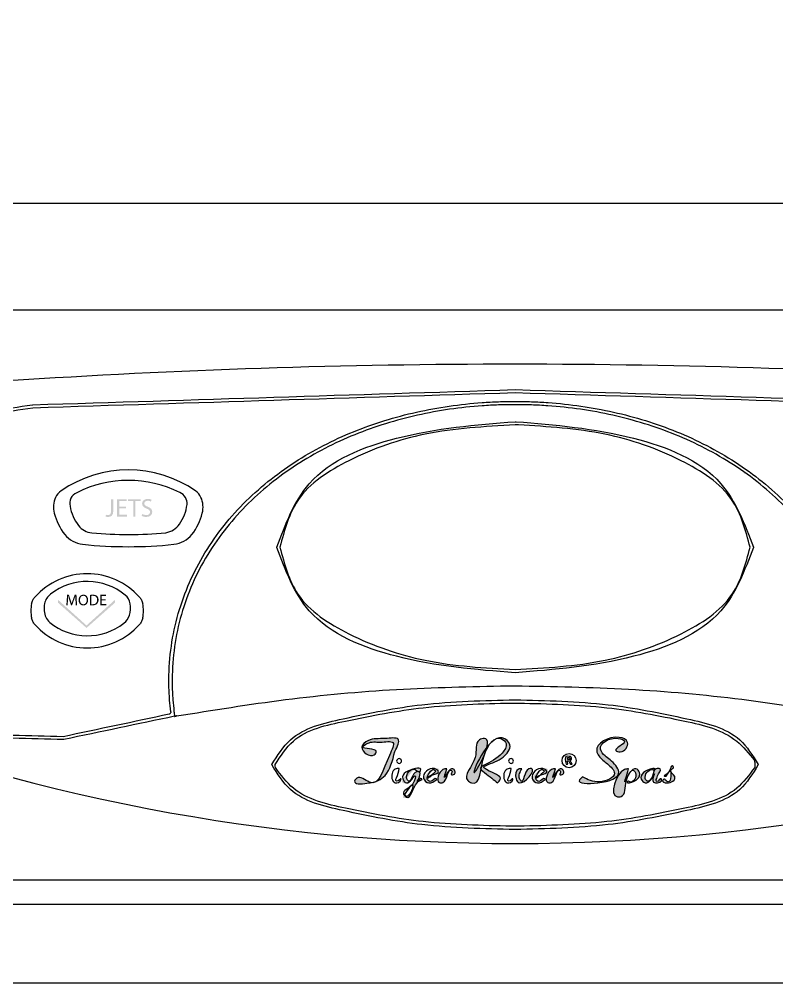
# Model space of a CAD drawing. Extents: x 409 to 498, y 628 to 778.
# Drawn here: x 449.25 to 455.09, y 645.46 to 652.89 of the extents above; entities that cross this region are included whole.
import ezdxf

# ---------------------------------------------------------------- set-up
doc = ezdxf.new("R2010")
doc.units = 0
doc.header["$MEASUREMENT"] = 0
doc.layers.add('1', color=4, linetype='Continuous')
doc.layers.add('DIM', color=3, linetype='Continuous')

# ---------------------------------------------------------------- blocks, each defined once
blk = doc.blocks.new('TR CONTROL PANEL')
at = {"layer": '1'}
h = blk.add_hatch(color=3, dxfattribs=at)
edge = h.paths.add_edge_path()
edge.add_spline(control_points=[(-3.1153, 1.3135), (-3.1153, 1.3135), (-3.0977, 1.3135), (-3.0977, 1.3135), (-3.0977, 1.3135), (-3.0977, 1.2233), (-3.0977, 1.2233), (-3.0977, 1.1875), (-3.1153, 1.1765), (-3.1385, 1.1765), (-3.1451, 1.1765), (-3.1529, 1.1779), (-3.1571, 1.1796), (-3.1571, 1.1796), (-3.1547, 1.1939), (-3.1547, 1.1939), (-3.1511, 1.1925), (-3.1459, 1.1913), (-3.1399, 1.1913), (-3.1243, 1.1913), (-3.1153, 1.1983), (-3.1153, 1.2247), (-3.1153, 1.2247), (-3.1153, 1.3135), (-3.1153, 1.3135)], knot_values=[0, 0, 0, 0, 1, 1, 1, 2, 2, 2, 3, 3, 3, 4, 4, 4, 5, 5, 5, 6, 6, 6, 7, 7, 7, 8, 8, 8, 8], degree=3, periodic=0)
for points in [[(-2.9991, 1.2419), (-3.0513, 1.2419), (-3.0513, 1.1933), (-2.9928, 1.1933), (-2.9928, 1.1787), (-3.0689, 1.1787), (-3.0689, 1.3135), (-2.9959, 1.3135), (-2.9959, 1.2989), (-3.0513, 1.2989), (-3.0513, 1.2563), (-2.9991, 1.2563)], [(-2.9446, 1.2987), (-2.9856, 1.2987), (-2.9856, 1.3135), (-2.8858, 1.3135), (-2.8858, 1.2987), (-2.927, 1.2987), (-2.927, 1.1787), (-2.9446, 1.1787)], [(-3.3045, 0.34), (-3.5244, 0.5381), (-3.5244, 0.5157), (-3.3045, 0.3209), (-3.0847, 0.5157), (-3.0847, 0.5381)], [(-3.1561, 0.5336), (-3.1875, 0.5336), (-3.1875, 0.5043), (-3.1523, 0.5043), (-3.1523, 0.4956), (-3.198, 0.4956), (-3.198, 0.5767), (-3.1541, 0.5767), (-3.1541, 0.5679), (-3.1875, 0.5679), (-3.1875, 0.5422), (-3.1561, 0.5422)]]:
    blk.add_hatch(color=3, dxfattribs=at).paths.add_polyline_path(points)
h = blk.add_hatch(color=3, dxfattribs=at)
edge = h.paths.add_edge_path()
edge.add_spline(control_points=[(-2.8742, 1.1999), (-2.8664, 1.1949), (-2.8552, 1.1911), (-2.8431, 1.1911), (-2.8253, 1.1911), (-2.8149, 1.2003), (-2.8149, 1.2141), (-2.8149, 1.2265), (-2.8221, 1.2339), (-2.8403, 1.2407), (-2.8624, 1.2487), (-2.876, 1.2603), (-2.876, 1.2791), (-2.876, 1.3001), (-2.8586, 1.3157), (-2.8323, 1.3157), (-2.8187, 1.3157), (-2.8085, 1.3125), (-2.8027, 1.3091), (-2.8027, 1.3091), (-2.8075, 1.2949), (-2.8075, 1.2949), (-2.8117, 1.2975), (-2.8207, 1.3013), (-2.8329, 1.3013), (-2.8513, 1.3013), (-2.8584, 1.2903), (-2.8584, 1.2811), (-2.8584, 1.2685), (-2.8502, 1.2623), (-2.8315, 1.2551), (-2.8087, 1.2461), (-2.7973, 1.2353), (-2.7973, 1.2155), (-2.7973, 1.1947), (-2.8125, 1.1765), (-2.8443, 1.1765), (-2.8573, 1.1765), (-2.8716, 1.1804), (-2.8788, 1.1853), (-2.8788, 1.1853), (-2.8742, 1.1999), (-2.8742, 1.1999)], knot_values=[0, 0, 0, 0, 1, 1, 1, 2, 2, 2, 3, 3, 3, 4, 4, 4, 5, 5, 5, 6, 6, 6, 7, 7, 7, 8, 8, 8, 9, 9, 9, 10, 10, 10, 11, 11, 11, 12, 12, 12, 13, 13, 13, 14, 14, 14, 14], degree=3, periodic=0)
h = blk.add_hatch(color=3, dxfattribs=at)
edge = h.paths.add_edge_path()
edge.add_spline(control_points=[(-3.3894, 0.5312), (-3.39, 0.5425), (-3.3907, 0.5562), (-3.3907, 0.5662), (-3.3907, 0.5662), (-3.3909, 0.5662), (-3.3909, 0.5662), (-3.3938, 0.5568), (-3.3971, 0.5466), (-3.4012, 0.5354), (-3.4012, 0.5354), (-3.4155, 0.496), (-3.4155, 0.496), (-3.4155, 0.496), (-3.4234, 0.496), (-3.4234, 0.496), (-3.4234, 0.496), (-3.4367, 0.5347), (-3.4367, 0.5347), (-3.4405, 0.5462), (-3.4436, 0.5566), (-3.4459, 0.5662), (-3.4459, 0.5662), (-3.4462, 0.5662), (-3.4462, 0.5662), (-3.4464, 0.5561), (-3.447, 0.5426), (-3.4477, 0.5303), (-3.4477, 0.5303), (-3.4499, 0.4956), (-3.4499, 0.4956), (-3.4499, 0.4956), (-3.4599, 0.4956), (-3.4599, 0.4956), (-3.4599, 0.4956), (-3.4542, 0.5767), (-3.4542, 0.5767), (-3.4542, 0.5767), (-3.4409, 0.5767), (-3.4409, 0.5767), (-3.4409, 0.5767), (-3.427, 0.5374), (-3.427, 0.5374), (-3.4237, 0.5274), (-3.421, 0.5185), (-3.4189, 0.5101), (-3.4189, 0.5101), (-3.4186, 0.5101), (-3.4186, 0.5101), (-3.4164, 0.5183), (-3.4136, 0.5272), (-3.4099, 0.5374), (-3.4099, 0.5374), (-3.3955, 0.5767), (-3.3955, 0.5767), (-3.3955, 0.5767), (-3.3821, 0.5767), (-3.3821, 0.5767), (-3.3821, 0.5767), (-3.3771, 0.4956), (-3.3771, 0.4956), (-3.3771, 0.4956), (-3.3875, 0.4956), (-3.3875, 0.4956), (-3.3875, 0.4956), (-3.3894, 0.5312), (-3.3894, 0.5312)], knot_values=[0, 0, 0, 0, 1, 1, 1, 2, 2, 2, 3, 3, 3, 4, 4, 4, 5, 5, 5, 6, 6, 6, 7, 7, 7, 8, 8, 8, 9, 9, 9, 10, 10, 10, 11, 11, 11, 12, 12, 12, 13, 13, 13, 14, 14, 14, 15, 15, 15, 16, 16, 16, 17, 17, 17, 18, 18, 18, 19, 19, 19, 20, 20, 20, 21, 21, 21, 22, 22, 22, 22], degree=3, periodic=0)
h = blk.add_hatch(color=3, dxfattribs=at)
edge = h.paths.add_edge_path(flags=16)
edge.add_spline(control_points=[(-3.3288, 0.5028), (-3.3122, 0.5028), (-3.3029, 0.518), (-3.3029, 0.5365), (-3.3029, 0.5526), (-3.3113, 0.5694), (-3.3287, 0.5694), (-3.3462, 0.5694), (-3.3548, 0.5532), (-3.3548, 0.5356), (-3.3548, 0.5185), (-3.3455, 0.5028), (-3.329, 0.5028), (-3.329, 0.5028), (-3.3288, 0.5028), (-3.3288, 0.5028)], knot_values=[0, 0, 0, 0, 1, 1, 1, 2, 2, 2, 3, 3, 3, 4, 4, 4, 5, 5, 5, 5], degree=3, periodic=0)
edge = h.paths.add_edge_path()
edge.add_spline(control_points=[(-3.3293, 0.4942), (-3.3509, 0.4942), (-3.3658, 0.5108), (-3.3658, 0.5354), (-3.3658, 0.5611), (-3.3499, 0.578), (-3.3282, 0.578), (-3.306, 0.578), (-3.2917, 0.561), (-3.2917, 0.537), (-3.2917, 0.5092), (-3.3086, 0.4942), (-3.3292, 0.4942), (-3.3292, 0.4942), (-3.3293, 0.4942), (-3.3293, 0.4942)], knot_values=[0, 0, 0, 0, 1, 1, 1, 2, 2, 2, 3, 3, 3, 4, 4, 4, 5, 5, 5, 5], degree=3, periodic=0)
h = blk.add_hatch(color=3, dxfattribs=at)
edge = h.paths.add_edge_path(flags=16)
edge.add_spline(control_points=[(-3.2676, 0.5037), (-3.265, 0.5033), (-3.2611, 0.5033), (-3.257, 0.5033), (-3.2346, 0.5031), (-3.2225, 0.5158), (-3.2225, 0.5377), (-3.2224, 0.5571), (-3.2332, 0.569), (-3.2553, 0.569), (-3.2607, 0.569), (-3.2648, 0.5685), (-3.2676, 0.5679), (-3.2676, 0.5679), (-3.2676, 0.5037), (-3.2676, 0.5037)], knot_values=[0, 0, 0, 0, 1, 1, 1, 2, 2, 2, 3, 3, 3, 4, 4, 4, 5, 5, 5, 5], degree=3, periodic=0)
edge = h.paths.add_edge_path()
edge.add_spline(control_points=[(-3.2782, 0.5756), (-3.2717, 0.5765), (-3.2641, 0.5773), (-3.2558, 0.5773), (-3.2408, 0.5773), (-3.2301, 0.5739), (-3.223, 0.5673), (-3.2156, 0.5606), (-3.2114, 0.5512), (-3.2114, 0.538), (-3.2114, 0.5248), (-3.2156, 0.514), (-3.2231, 0.5065), (-3.2308, 0.4989), (-3.2433, 0.4948), (-3.2591, 0.4948), (-3.2666, 0.4948), (-3.2728, 0.4951), (-3.2782, 0.4958), (-3.2782, 0.4958), (-3.2782, 0.5756), (-3.2782, 0.5756)], knot_values=[0, 0, 0, 0, 1, 1, 1, 2, 2, 2, 3, 3, 3, 4, 4, 4, 5, 5, 5, 6, 6, 6, 7, 7, 7, 7], degree=3, periodic=0)
at = {"layer": '1', "linetype": 'Continuous'}
h = blk.add_hatch(color=3, dxfattribs=at)
edge = h.paths.add_edge_path()
edge.add_spline(control_points=[(-0.1341, -0.8728), (-0.1637, -0.85), (-0.2039, -0.819), (-0.2796, -0.7599), (-0.1917, -0.7101), (-0.1216, -0.6827), (-0.05, -0.5772), (-0.1426, -0.4916), (-0.2769, -0.663), (-0.264, -0.9163), (-0.4204, -0.8267), (-0.2672, -0.6999), (-0.3186, -0.5515), (-0.14, -0.4971), (-0.4475, -1.0708), (-0.1823, -0.4292), (-0.0104, -0.5881), (-0.1046, -0.7018), (-0.1772, -0.7177), (-0.2483, -0.7506), (-0.1821, -0.8008), (-0.0835, -0.8192), (-0.1257, -0.8639), (-0.1341, -0.8728)], knot_values=[0, 0, 0, 0, 0.12958, 0.176187, 0.203235, 0.377316, 0.456483, 0.505819, 0.685599, 0.924296, 0.957938, 1.146128, 1.284168, 1.324489, 1.597316, 1.938754, 2.0187, 2.125518, 2.276554, 2.290818, 2.319815, 2.451043, 2.48358, 2.48358, 2.48358, 2.48358], degree=3, periodic=0)
h = blk.add_hatch(color=3, dxfattribs=at)
edge = h.paths.add_edge_path()
edge.add_spline(control_points=[(-0.9266, -0.6318), (-0.9451, -0.7023), (-0.9777, -0.8269), (-1.0977, -0.8773), (-1.2597, -0.8865), (-1.2035, -0.806), (-1.058, -0.9501), (-1.0063, -0.7198), (-0.9058, -0.5388), (-1.051, -0.5681), (-1.1139, -0.5482), (-1.2161, -0.6195), (-1.0429, -0.6007), (-1.1046, -0.6919), (-1.2207, -0.6046), (-1.1093, -0.5247), (-1.026, -0.5393), (-0.8681, -0.5131), (-0.9073, -0.5927), (-0.9266, -0.6318)], knot_values=[0, 0, 0, 0, 0.198967, 0.351764, 0.448382, 0.477359, 0.578362, 0.836324, 0.938652, 1.035391, 1.136918, 1.180033, 1.289258, 1.318104, 1.430669, 1.499371, 1.632238, 1.733466, 1.831102, 1.831102, 1.831102, 1.831102], degree=3, periodic=0)
h = blk.add_hatch(color=3, dxfattribs=at)
edge = h.paths.add_edge_path()
edge.add_spline(control_points=[(0.52, -0.8276), (0.5593, -0.8483), (0.6369, -0.8893), (0.8105, -0.8157), (0.7223, -0.7335), (0.6682, -0.6931), (0.579, -0.5918), (0.7577, -0.4926), (0.8966, -0.554), (0.8383, -0.65), (0.7401, -0.6159), (0.8869, -0.5588), (0.7488, -0.5062), (0.6221, -0.5834), (0.6904, -0.6658), (0.7483, -0.7049), (0.8493, -0.8184), (0.6742, -0.8832), (0.4608, -0.8806), (0.5107, -0.836), (0.52, -0.8276)], knot_values=[0, 0, 0, 0, 0.136555, 0.269778, 0.35978, 0.40452, 0.489667, 0.692651, 0.768366, 0.860978, 0.896125, 0.991745, 1.0455, 1.20589, 1.267931, 1.317887, 1.430837, 1.613763, 1.755489, 1.788143, 1.788143, 1.788143, 1.788143], degree=3, periodic=0)
h = blk.add_hatch(color=3, dxfattribs=at)
edge = h.paths.add_edge_path()
edge.add_spline(control_points=[(-0.8487, -0.9623), (-0.8487, -0.9705), (-0.8312, -0.9755), (-0.8348, -0.999), (-0.7512, -0.84), (-0.8487, -0.9305), (-0.8487, -0.9623)], knot_values=[0, 0, 0, 0, 0.25, 0.5, 0.75, 1, 1, 1, 1], degree=3, periodic=0)
edge = h.paths.add_edge_path()
edge.add_spline(control_points=[(-0.7169, -0.8469), (-0.7361, -0.8608), (-0.7368, -0.8335), (-0.8521, -1.0256), (-0.8833, -0.9622), (-0.7732, -0.8849), (-0.7495, -0.7811), (-0.8447, -0.9015), (-0.9002, -0.8528), (-0.7447, -0.7396), (-0.7225, -0.7677), (-0.7273, -0.8029), (-0.7618, -0.741), (-0.8529, -0.8582), (-0.832, -0.8842), (-0.7494, -0.7667), (-0.7199, -0.775), (-0.7735, -0.8943), (-0.704, -0.8242), (-0.7169, -0.8469), (-0.7169, -0.8469)], knot_values=[0, 0, 0, 0, 0.055556, 0.111111, 0.166667, 0.222222, 0.277778, 0.333333, 0.388889, 0.444444, 0.5, 0.555556, 0.611111, 0.666667, 0.722222, 0.777778, 0.833333, 0.888889, 0.944444, 1, 1, 1, 1], degree=3, periodic=0)
h = blk.add_hatch(color=3, dxfattribs=at)
edge = h.paths.add_edge_path()
edge.add_spline(control_points=[(-0.6106, -0.7829), (-0.6106, -0.7785), (-0.6024, -0.7354), (-0.7259, -0.8834), (-0.6106, -0.7876), (-0.6106, -0.7829)], knot_values=[0, 0, 0, 0, 0.333333, 0.666667, 1, 1, 1, 1], degree=3, periodic=0)
edge = h.paths.add_edge_path()
edge.add_spline(control_points=[(-0.6038, -0.8473), (-0.6255, -0.8627), (-0.6605, -0.8845), (-0.7397, -0.8529), (-0.6097, -0.7361), (-0.554, -0.7847), (-0.7135, -0.8485), (-0.6538, -0.8735), (-0.5945, -0.8308), (-0.6038, -0.8473), (-0.6038, -0.8473)], knot_values=[0, 0, 0, 0, 0.125, 0.25, 0.375, 0.5, 0.625, 0.75, 0.875, 1, 1, 1, 1], degree=3, periodic=0)
h = blk.add_hatch(color=3, dxfattribs=at)
edge = h.paths.add_edge_path()
edge.add_spline(control_points=[(-0.5249, -0.765), (-0.5369, -0.7993), (-0.5651, -0.8801), (-0.4971, -0.7373), (-0.4604, -0.7811), (-0.4604, -0.8093), (-0.5042, -0.8168), (-0.4803, -0.7897), (-0.5179, -0.7474), (-0.5198, -0.8747), (-0.6181, -0.8755), (-0.5814, -0.7667), (-0.5356, -0.7653), (-0.5249, -0.765)], knot_values=[0, 0, 0, 0, 0.068981, 0.162535, 0.187019, 0.210447, 0.235362, 0.260111, 0.269463, 0.382393, 0.409822, 0.51405, 0.545861, 0.545861, 0.545861, 0.545861], degree=3, periodic=0)
h = blk.add_hatch(color=3, dxfattribs=at)
edge = h.paths.add_edge_path()
edge.add_spline(control_points=[(0.2262, -0.7829), (0.2262, -0.7785), (0.2343, -0.7354), (0.1109, -0.8834), (0.2262, -0.7876), (0.2262, -0.7829)], knot_values=[0, 0, 0, 0, 0.333333, 0.666667, 1, 1, 1, 1], degree=3, periodic=0)
edge = h.paths.add_edge_path()
edge.add_spline(control_points=[(0.233, -0.8473), (0.2113, -0.8627), (0.1763, -0.8845), (0.097, -0.8529), (0.2271, -0.7361), (0.2827, -0.7847), (0.1233, -0.8485), (0.183, -0.8735), (0.2422, -0.8308), (0.233, -0.8473), (0.233, -0.8473)], knot_values=[0, 0, 0, 0, 0.125, 0.25, 0.375, 0.5, 0.625, 0.75, 0.875, 1, 1, 1, 1], degree=3, periodic=0)
h = blk.add_hatch(color=3, dxfattribs=at)
edge = h.paths.add_edge_path()
edge.add_spline(control_points=[(0.3118, -0.765), (0.2998, -0.7993), (0.2716, -0.8801), (0.3396, -0.7374), (0.3764, -0.781), (0.3763, -0.8093), (0.3326, -0.8168), (0.3564, -0.7898), (0.319, -0.7473), (0.317, -0.8747), (0.2187, -0.8755), (0.2554, -0.7667), (0.3011, -0.7654), (0.3118, -0.765)], knot_values=[0, 0, 0, 0, 0.068981, 0.162516, 0.187036, 0.210467, 0.235395, 0.26014, 0.269478, 0.382392, 0.409835, 0.514066, 0.545837, 0.545837, 0.545837, 0.545837], degree=3, periodic=0)
h = blk.add_hatch(color=3, dxfattribs=at)
edge = h.paths.add_edge_path()
edge.add_spline(control_points=[(1.1506, -0.8185), (1.1675, -0.8082), (1.1937, -0.7922), (1.2038, -0.7329), (1.2322, -0.7578), (1.1748, -0.7791), (1.2672, -0.8308), (1.1898, -0.8873), (1.1271, -0.8638), (1.1497, -0.8385), (1.1647, -0.856), (1.1909, -0.8754), (1.2047, -0.8271), (1.1996, -0.7454), (1.1661, -0.8384), (1.1519, -0.8201), (1.1506, -0.8185)], knot_values=[0, 0, 0, 0, 0.062966, 0.098205, 0.111483, 0.141475, 0.199682, 0.278797, 0.315414, 0.330015, 0.351795, 0.369983, 0.41626, 0.46047, 0.519333, 0.525135, 0.525135, 0.525135, 0.525135], degree=3, periodic=0)
h = blk.add_hatch(color=3, dxfattribs=at)
edge = h.paths.add_edge_path()
edge.add_spline(control_points=[(0.0535, -0.7641), (0.039, -0.789), (0.0201, -0.8212), (0.0694, -0.8949), (0.0692, -0.7655), (0.1779, -0.7574), (0.0504, -0.9149), (-0.003, -0.8311), (0.0066, -0.7631), (0.0436, -0.7639), (0.0535, -0.7641)], knot_values=[0, 0, 0, 0, 0.078649, 0.101856, 0.212419, 0.233242, 0.37716, 0.416238, 0.492402, 0.519951, 0.519951, 0.519951, 0.519951], degree=3, periodic=0)
h = blk.add_hatch(color=3, dxfattribs=at)
edge = h.paths.add_edge_path()
edge.add_spline(control_points=[(0.876, -0.765), (0.8591, -0.818), (0.8291, -0.9128), (0.8754, -0.7963), (0.9281, -0.7494), (0.9874, -0.8165), (0.9274, -0.8688), (0.8607, -0.8751), (0.8681, -0.8552), (0.9103, -0.8875), (0.9453, -0.8132), (0.9014, -0.7545), (0.8345, -0.876), (0.8593, -0.9741), (0.7159, -0.9945), (0.7827, -0.7729), (0.8654, -0.7659), (0.876, -0.765)], knot_values=[0, 0, 0, 0, 0.105362, 0.188246, 0.24256, 0.283374, 0.394264, 0.41279, 0.42101, 0.440152, 0.522525, 0.542561, 0.637027, 0.768467, 0.795657, 1.013263, 1.045061, 1.045061, 1.045061, 1.045061], degree=3, periodic=0)
h = blk.add_hatch(color=3, dxfattribs=at)
edge = h.paths.add_edge_path()
edge.add_spline(control_points=[(1.0737, -0.7752), (1.068, -0.7733), (1.0345, -0.7625), (0.9858, -0.8206), (1.027, -0.8758), (1.0695, -0.8166), (1.0665, -0.7619), (1.1402, -0.7595), (1.0984, -0.8091), (1.0949, -0.8372), (1.0844, -0.8529), (1.1028, -0.8735), (1.1212, -0.8316), (1.14, -0.8632), (1.0868, -0.8838), (1.0488, -0.8532), (1.0878, -0.7807), (1.0503, -0.8521), (1.0104, -0.8889), (0.9427, -0.8203), (1.0123, -0.7678), (1.0839, -0.7601), (1.0766, -0.7708), (1.0737, -0.7752)], knot_values=[0, 0, 0, 0, 0.017736, 0.103962, 0.128988, 0.184749, 0.246734, 0.277577, 0.334205, 0.35593, 0.372425, 0.382299, 0.420249, 0.424783, 0.479707, 0.506594, 0.559304, 0.596585, 0.661018, 0.701842, 0.82132, 0.839142, 0.851397, 0.851397, 0.851397, 0.851397], degree=3, periodic=0)
for p, q in [((-2.6669, -0.3417), (-2.6623, -0.3409)), ((-2.6547, -0.3251), (-2.6541, -0.3298))]:
    blk.add_line(p, q, dxfattribs=at)
at = {"layer": '1', "color": 3, "linetype": 'Continuous'}
blk.add_circle((0.4166, -0.7019), 0.0545, dxfattribs=at)
at = {"layer": '1', "linetype": 'Continuous'}
for centre, radius, start, end in [((0, -57.1046), 59.4585, 86.226942, 93.773057), ((-2.9822, 0.6253), 0.9139, 55.42462, 124.57538), ((-3.4331, 1.2795), 0.1193, 124.57538, 156.27982), ((-2.5312, 1.2795), 0.1193, 23.7202, 55.42462), ((-3.3687, 1.2512), 0.1897, 156.27982, 193.85059), ((-2.5957, 1.2512), 0.1897, 346.14942, 23.7202), ((-3.1358, 1.3086), 0.4296, 193.85059, 218.35784), ((-2.8286, 1.3086), 0.4296, 321.64215, 346.14941), ((-3.3126, 1.1687), 0.204, 218.35784, 263.96369), ((-2.6517, 1.1687), 0.204, 276.03631, 321.64215), ((-2.9822, 4.2938), 3.3466, 263.96369, 276.03631), ((-3.2991, 0.1969), 0.542, 41.93542, 138.06458), ((-3.4512, 0.453), 0.2821, 168.70978, 191.29019), ((-3.147, 0.453), 0.2821, 348.70979, 11.29019), ((-3.2991, 0.7091), 0.542, 221.93541, 318.06458), ((0, 13.667), 15.0079, 248.11105, 291.88895), ((-2.6641, -0.331), 0.01, 280.33204, 7.04133)]:
    blk.add_arc(centre, radius, start, end, dxfattribs=at)
for points in [[(-3.719, 2.0412), (-2.4793, 2.0801), (-1.2397, 2.119), (0, 2.158)], [(0, 2.158), (1.2397, 2.119), (2.4793, 2.0801), (3.719, 2.0412)], [(0, 2.133), (-1.2391, 2.0941), (-2.4783, 2.0551), (-3.7174, 2.0162)], [(3.7174, 2.0162), (2.4783, 2.0551), (1.2391, 2.0941), (0, 2.133)], [(-0.0081, 2.042), (-0.0137, 2.042), (-0.0192, 2.0419), (-0.0247, 2.0419)], [(0, 2.042), (-0.0027, 2.042), (-0.0054, 2.042), (-0.0081, 2.042)], [(0.0246, 2.0419), (0.0164, 2.0419), (0.0082, 2.042), (0, 2.042)], [(0, 1.911), (0.0027, 1.911), (0.0055, 1.911), (0.0082, 1.911)], [(0.0274, 1.8859), (0.0182, 1.8859), (0.0091, 1.886), (0, 1.886)], [(1.7735, 1.5157), (1.7719, 1.5157), (1.7704, 1.5157), (1.7689, 1.5157)], [(-1.8375, 0.9402), (-1.8375, 0.9411), (-1.8375, 0.9421), (-1.8375, 0.943)], [(-1.8125, 0.9447), (-1.8125, 0.9442), (-1.8125, 0.9436), (-1.8125, 0.943)], [(1.8375, 0.943), (1.8375, 0.942), (1.8375, 0.941), (1.8375, 0.9401)], [(0, -0.1276), (-0.0194, -0.1276), (-0.0388, -0.1276), (-0.0582, -0.1277)], [(-0.0265, -0.258), (-0.0177, -0.258), (-0.0088, -0.258), (0, -0.258)], [(0, -0.258), (0.0096, -0.258), (0.0193, -0.258), (0.0289, -0.2581)], [(-3.4856, -0.5152), (-3.2127, -0.4574), (-2.9398, -0.3995), (-2.6669, -0.3417)], [(-2.625, -0.3595), (-2.9099, -0.4195), (-3.1948, -0.4795), (-3.4797, -0.5395)], [(-2.6299, -0.3221), (-2.6283, -0.3346), (-2.6266, -0.347), (-2.625, -0.3595)], [(-2.6097, -0.3603), (-2.6146, -0.3612), (-2.6196, -0.3621), (-2.6245, -0.3629)], [(-3.4822, -0.5401), (-3.7428, -0.5328), (-4.0033, -0.5254), (-4.2639, -0.518)], [(-4.2567, -0.4941), (-3.9996, -0.5011), (-3.7426, -0.5082), (-3.4856, -0.5152)], [(-1.8479, -0.7557), (-1.8486, -0.7481), (-1.8493, -0.7406), (-1.85, -0.733)], [(1.8458, -0.701), (1.8472, -0.7117), (1.8486, -0.7223), (1.85, -0.733)], [(1.85, -0.733), (1.8499, -0.7363), (1.8497, -0.7396), (1.8496, -0.7429)], [(1.8496, -0.7429), (1.8491, -0.7466), (1.8487, -0.7502), (1.8482, -0.7538)], [(-0.0141, -1.208), (-0.019, -1.208), (-0.0238, -1.208), (-0.0287, -1.2079)], [(0, -1.208), (-0.0047, -1.208), (-0.0094, -1.208), (-0.0141, -1.208)], [(0.0272, -1.2079), (0.0181, -1.208), (0.0091, -1.208), (0, -1.208)]]:
    blk.add_open_spline(points, degree=3, dxfattribs=at)
for points, knots in [([(-5.667, 0.6757), (-5.5734, 0.8526), (-5.3817, 1.2149), (-4.9177, 1.6413), (-4.3535, 1.9493), (-3.9315, 2.0105), (-3.7216, 2.041)], [0, 0, 0, 0, 0.596517, 1.222078, 1.860273, 2.492129, 2.492129, 2.492129, 2.492129]), ([(-3.7174, 2.0162), (-3.9259, 1.9861), (-4.3442, 1.9258), (-4.903, 1.6207), (-5.3619, 1.199), (-5.5515, 0.8406), (-5.6441, 0.6657)], [0, 0, 0, 0, 0.627481, 1.258683, 1.87739, 2.467366, 2.467366, 2.467366, 2.467366]), ([(-3.7216, 2.041), (-3.7212, 2.041), (-3.7203, 2.0411), (-3.7194, 2.0411), (-3.719, 2.0412)], [0, 0, 0, 0, 0.001302863, 0.002605157, 0.002605157, 0.002605157, 0.002605157]), ([(-2.6547, -0.3251), (-2.6579, -0.2953), (-2.6657, -0.223), (-2.6721, -0.0648), (-2.6604, 0.1493), (-2.6109, 0.4017), (-2.5002, 0.7257), (-2.2808, 1.0975), (-1.9174, 1.4631), (-1.485, 1.7411), (-1.0885, 1.9009), (-0.7596, 1.9882), (-0.5085, 2.0341), (-0.2971, 2.0567), (-0.1486, 2.0644), (-0.0637, 2.0667), (-0.0212, 2.0669), (0, 2.067)], [0, 0, 0, 0, 0.089998, 0.218213, 0.474629, 0.731067, 0.987461, 1.498931, 2.009974, 2.520512, 3.030569, 3.285567, 3.540512, 3.795442, 3.922881, 3.986577, 4.050249, 4.050249, 4.050249, 4.050249]), ([(-0.0247, 2.0419), (-0.0376, 2.0418), (-0.0715, 2.0415), (-0.1476, 2.0394), (-0.295, 2.0317), (-0.5049, 2.0093), (-0.7541, 1.9638), (-1.0803, 1.8772), (-1.4733, 1.7188), (-1.9013, 1.4437), (-2.2607, 1.0822), (-2.4775, 0.715), (-2.5866, 0.3952), (-2.6355, 0.1461), (-2.647, -0.0651), (-2.6407, -0.2212), (-2.6331, -0.2927), (-2.6299, -0.3221)], [0, 0, 0, 0, 0.038517, 0.101775, 0.228327, 0.481427, 0.734456, 0.987441, 1.493091, 1.998568, 2.503799, 3.00878, 3.261772, 3.514793, 3.767848, 3.894433, 3.983265, 3.983265, 3.983265, 3.983265]), ([(0, 2.067), (0.0212, 2.0669), (0.0637, 2.0667), (0.1486, 2.0644), (0.2971, 2.0567), (0.5085, 2.0341), (0.7596, 1.9882), (1.0885, 1.9009), (1.485, 1.7411), (1.9174, 1.4631), (2.2808, 1.0975), (2.5002, 0.7257), (2.6109, 0.4017), (2.6604, 0.1493), (2.6721, -0.0648), (2.6657, -0.223), (2.6579, -0.2953), (2.6547, -0.3251)], [0, 0, 0, 0, 0.063672, 0.127368, 0.254807, 0.509737, 0.764682, 1.01968, 1.529737, 2.040275, 2.551318, 3.062788, 3.319182, 3.57562, 3.832036, 3.960251, 4.050249, 4.050249, 4.050249, 4.050249]), ([(2.6299, -0.3221), (2.6331, -0.2927), (2.6407, -0.2213), (2.647, -0.0651), (2.6355, 0.1461), (2.5866, 0.3952), (2.4775, 0.715), (2.2607, 1.0822), (1.9013, 1.4437), (1.4733, 1.7188), (1.0803, 1.8772), (0.7541, 1.9638), (0.5049, 2.0093), (0.295, 2.0317), (0.1476, 2.0394), (0.0715, 2.0415), (0.0375, 2.0418), (0.0246, 2.0419)], [0, 0, 0, 0, 0.08885, 0.215435, 0.46849, 0.721512, 0.974503, 1.479484, 1.984715, 2.490192, 2.995842, 3.248828, 3.501856, 3.754956, 3.881508, 3.944766, 3.98336, 3.98336, 3.98336, 3.98336]), ([(-1.8375, 0.943), (-1.7706, 1.121), (-1.6116, 1.5443), (-0.854, 1.842), (-0.3026, 1.8866), (0, 1.911)], [0, 0, 0, 0, 0.550652, 1.309438, 2.231721, 2.231721, 2.231721, 2.231721]), ([(0, 1.886), (-0.2338, 1.8731), (-0.6765, 1.8487), (-1.247, 1.6516), (-1.7001, 1.3651), (-1.7784, 1.0723), (-1.8125, 0.9447)], [0, 0, 0, 0, 0.697318, 1.319854, 1.817814, 2.202545, 2.202545, 2.202545, 2.202545]), ([(0.0082, 1.911), (0.308, 1.8862), (0.8567, 1.8409), (1.6116, 1.5443), (1.7706, 1.121), (1.8375, 0.943)], [0, 0, 0, 0, 0.914184, 1.672969, 2.223622, 2.223622, 2.223622, 2.223622]), ([(1.8125, 0.943), (1.7785, 1.0713), (1.7007, 1.3648), (1.2469, 1.6516), (0.6851, 1.8457), (0.2519, 1.8722), (0.0274, 1.8859)], [0, 0, 0, 0, 0.386345, 0.884306, 1.506842, 2.176937, 2.176937, 2.176937, 2.176937]), ([(0, -0.025), (-0.3026, -0.0006), (-0.8541, 0.0439), (-1.6105, 0.3414), (-1.7704, 0.7633), (-1.8375, 0.9402)], [0, 0, 0, 0, 0.922283, 1.681068, 2.229237, 2.229237, 2.229237, 2.229237]), ([(-1.8125, 0.943), (-1.7785, 0.8147), (-1.7007, 0.5212), (-1.2469, 0.2344), (-0.6765, 0.0373), (-0.2339, 0.0129), (0, 0)], [0, 0, 0, 0, 0.386345, 0.884306, 1.506842, 2.20416, 2.20416, 2.20416, 2.20416]), ([(0, 0), (0.2339, 0.0129), (0.6765, 0.0373), (1.2469, 0.2344), (1.7007, 0.5212), (1.7785, 0.8147), (1.8125, 0.943)], [0, 0, 0, 0, 0.697318, 1.319854, 1.817814, 2.20416, 2.20416, 2.20416, 2.20416]), ([(1.8375, 0.9401), (1.7704, 0.7632), (1.6105, 0.3414), (0.8541, 0.0439), (0.3026, -0.0006), (0, -0.025)], [0, 0, 0, 0, 0.548039, 1.306825, 2.229108, 2.229108, 2.229108, 2.229108]), ([(-3.7278, 0.5083), (-3.7253, 0.5176), (-3.7202, 0.5363), (-3.7083, 0.5515), (-3.7023, 0.5592)], [0, 0, 0, 0, 0.02870914, 0.05743002, 0.05743002, 0.05743002, 0.05743002]), ([(-2.8959, 0.5592), (-2.89, 0.5515), (-2.878, 0.5363), (-2.873, 0.5176), (-2.8704, 0.5083)], [0, 0, 0, 0, 0.02871005, 0.05743009, 0.05743009, 0.05743009, 0.05743009]), ([(-3.7023, 0.3469), (-3.7083, 0.3546), (-3.7202, 0.3698), (-3.7253, 0.3885), (-3.7278, 0.3978)], [0, 0, 0, 0, 0.02871004, 0.05743006, 0.05743006, 0.05743006, 0.05743006]), ([(-2.8704, 0.3978), (-2.873, 0.3885), (-2.878, 0.3698), (-2.89, 0.3546), (-2.8959, 0.3469)], [0, 0, 0, 0, 0.02870975, 0.05743002, 0.05743002, 0.05743002, 0.05743002]), ([(-0.0582, -0.1277), (-0.3436, -0.1338), (-0.9152, -0.1461), (-1.7676, -0.2242), (-2.3299, -0.3151), (-2.6097, -0.3603)], [0, 0, 0, 0, 0.856212, 1.714883, 2.564935, 2.564935, 2.564935, 2.564935]), ([(2.6097, -0.3603), (2.3235, -0.3142), (1.7482, -0.2214), (0.8763, -0.1432), (0.2918, -0.1328), (0, -0.1276)], [0, 0, 0, 0, 0.869651, 1.747677, 2.623124, 2.623124, 2.623124, 2.623124]), ([(-1.875, -0.733), (-1.8323, -0.6633), (-1.7111, -0.4657), (-1.2568, -0.3621), (-0.69, -0.2484), (-0.2413, -0.2384), (0, -0.233)], [0, 0, 0, 0, 0.23871, 0.676332, 1.294207, 2.012747, 2.012747, 2.012747, 2.012747]), ([(-1.85, -0.733), (-1.8075, -0.6667), (-1.6857, -0.4766), (-1.2393, -0.3815), (-0.689, -0.2739), (-0.2556, -0.2635), (-0.0265, -0.258)], [0, 0, 0, 0, 0.229942, 0.65956, 1.268511, 1.950955, 1.950955, 1.950955, 1.950955]), ([(0, -0.233), (0.2413, -0.2384), (0.69, -0.2484), (1.2568, -0.3621), (1.7111, -0.4657), (1.8323, -0.6633), (1.875, -0.733)], [0, 0, 0, 0, 0.71854, 1.336414, 1.774037, 2.012746, 2.012746, 2.012746, 2.012746]), ([(0.0289, -0.2581), (0.2568, -0.2638), (0.6889, -0.2748), (1.2423, -0.3794), (1.6702, -0.4787), (1.8031, -0.6471), (1.8458, -0.701)], [0, 0, 0, 0, 0.680008, 1.28896, 1.718578, 1.921295, 1.921295, 1.921295, 1.921295]), ([(-2.6102, -0.3569), (-2.6127, -0.3573), (-2.6176, -0.3582), (-2.6225, -0.3591), (-2.625, -0.3595)], [0, 0, 0, 0, 0.0075072, 0.01501348, 0.01501348, 0.01501348, 0.01501348]), ([(-2.625, -0.3595), (-2.625, -0.3598), (-2.6249, -0.3604), (-2.6248, -0.3612), (-2.6246, -0.3621), (-2.6245, -0.3627), (-2.6245, -0.3629)], [0, 0, 0, 0, 0.000867216, 0.001734459, 0.00260173, 0.003469027, 0.003469027, 0.003469027, 0.003469027]), ([(-3.4797, -0.5395), (-3.4801, -0.5396), (-3.481, -0.5398), (-3.4818, -0.54), (-3.4822, -0.5401)], [0, 0, 0, 0, 0.001309312, 0.002618325, 0.002618325, 0.002618325, 0.002618325]), ([(0, -1.233), (-0.2413, -1.2276), (-0.69, -1.2176), (-1.2568, -1.1039), (-1.7111, -1.0003), (-1.8323, -0.8027), (-1.875, -0.733)], [0, 0, 0, 0, 0.718545, 1.33642, 1.774042, 2.012752, 2.012752, 2.012752, 2.012752]), ([(1.875, -0.733), (1.8323, -0.8027), (1.7111, -1.0003), (1.2568, -1.1039), (0.69, -1.2176), (0.2413, -1.2276), (0, -1.233)], [0, 0, 0, 0, 0.23871, 0.676332, 1.294207, 2.012742, 2.012742, 2.012742, 2.012742]), ([(-0.0287, -1.2079), (-0.2568, -1.2022), (-0.6891, -1.1914), (-1.2415, -1.086), (-1.6747, -0.9878), (-1.805, -0.8132), (-1.8479, -0.7557)], [0, 0, 0, 0, 0.680236, 1.289188, 1.718806, 1.929831, 1.929831, 1.929831, 1.929831]), ([(1.8482, -0.7538), (1.8053, -0.8121), (1.6756, -0.988), (1.2413, -1.0859), (0.6886, -1.1916), (0.2558, -1.2023), (0.0272, -1.2079)], [0, 0, 0, 0, 0.212665, 0.642283, 1.251235, 1.932944, 1.932944, 1.932944, 1.932944])]:
    blk.add_open_spline(points, degree=3, knots=knots, dxfattribs=at)
at = {"layer": '1', "color": 3, "linetype": 'Continuous'}
for points, knots in [([(-0.1341, -0.8728), (-0.1637, -0.85), (-0.2039, -0.819), (-0.2796, -0.7599), (-0.1917, -0.7101), (-0.1216, -0.6827), (-0.05, -0.5772), (-0.1426, -0.4916), (-0.2769, -0.663), (-0.264, -0.9163), (-0.4204, -0.8267), (-0.2672, -0.6999), (-0.3186, -0.5515), (-0.14, -0.4971), (-0.4475, -1.0708), (-0.1823, -0.4292), (-0.0104, -0.5881), (-0.1046, -0.7018), (-0.1772, -0.7177), (-0.2483, -0.7506), (-0.1821, -0.8008), (-0.0835, -0.8192), (-0.1257, -0.8639), (-0.1341, -0.8728)], [0, 0, 0, 0, 0.12958, 0.176187, 0.203235, 0.377316, 0.456483, 0.505819, 0.685599, 0.924296, 0.957938, 1.146128, 1.284168, 1.324489, 1.597316, 1.938754, 2.0187, 2.125518, 2.276554, 2.290818, 2.319815, 2.451043, 2.48358, 2.48358, 2.48358, 2.48358]), ([(0.52, -0.8276), (0.5593, -0.8483), (0.6369, -0.8893), (0.8105, -0.8157), (0.7223, -0.7335), (0.6682, -0.6931), (0.579, -0.5918), (0.7577, -0.4926), (0.8966, -0.554), (0.8383, -0.65), (0.7401, -0.6159), (0.8869, -0.5588), (0.7488, -0.5062), (0.6221, -0.5834), (0.6904, -0.6658), (0.7483, -0.7049), (0.8493, -0.8184), (0.6742, -0.8832), (0.4608, -0.8806), (0.5107, -0.836), (0.52, -0.8276)], [0, 0, 0, 0, 0.136555, 0.269778, 0.35978, 0.40452, 0.489667, 0.692651, 0.768366, 0.860978, 0.896125, 0.991745, 1.0455, 1.20589, 1.267931, 1.317887, 1.430837, 1.613763, 1.755489, 1.788143, 1.788143, 1.788143, 1.788143]), ([(-0.9266, -0.6318), (-0.9451, -0.7023), (-0.9777, -0.8269), (-1.0977, -0.8773), (-1.2597, -0.8865), (-1.2035, -0.806), (-1.058, -0.9501), (-1.0063, -0.7198), (-0.9058, -0.5388), (-1.051, -0.5681), (-1.1139, -0.5482), (-1.2161, -0.6195), (-1.0429, -0.6007), (-1.1046, -0.6919), (-1.2207, -0.6046), (-1.1093, -0.5247), (-1.026, -0.5393), (-0.8681, -0.5131), (-0.9073, -0.5927), (-0.9266, -0.6318)], [0, 0, 0, 0, 0.198967, 0.351764, 0.448382, 0.477359, 0.578362, 0.836324, 0.938652, 1.035391, 1.136918, 1.180033, 1.289258, 1.318104, 1.430669, 1.499371, 1.632238, 1.733466, 1.831102, 1.831102, 1.831102, 1.831102]), ([(0.3953, -0.7283), (0.3877, -0.7008), (0.3775, -0.6636), (0.4131, -0.6694), (0.4267, -0.6686), (0.4342, -0.6763), (0.4354, -0.6859), (0.4354, -0.6982), (0.4178, -0.7007), (0.4303, -0.708), (0.4315, -0.7167), (0.4451, -0.7305), (0.423, -0.7303), (0.4215, -0.7163), (0.4167, -0.7082), (0.4119, -0.7035), (0.4082, -0.7036), (0.3969, -0.7028), (0.4138, -0.732), (0.3994, -0.7291), (0.3953, -0.7283)], [0, 0, 0, 0, 0.0594481, 0.0801593, 0.0916241, 0.0994982, 0.109217, 0.1209365, 0.1318499, 0.1390741, 0.1502772, 0.1633132, 0.1750997, 0.1898756, 0.2000873, 0.2039008, 0.2088959, 0.2109168, 0.2357377, 0.2455305, 0.2455305, 0.2455305, 0.2455305]), ([(-0.8939, -0.7246), (-0.9035, -0.7193), (-0.9226, -0.7087), (-0.8944, -0.6756), (-0.8656, -0.7084), (-0.8846, -0.7193), (-0.8939, -0.7246)], [0, 0, 0, 0, 0.0268849, 0.0537601, 0.0809498, 0.1074778, 0.1074778, 0.1074778, 0.1074778]), ([(-0.0307, -0.7246), (-0.0402, -0.7193), (-0.0594, -0.7087), (-0.0311, -0.6756), (-0.0024, -0.7084), (-0.0213, -0.7193), (-0.0307, -0.7246)], [0, 0, 0, 0, 0.0268655, 0.0537218, 0.0809307, 0.1074778, 0.1074778, 0.1074778, 0.1074778]), ([(0.4051, -0.694), (0.4075, -0.694), (0.4128, -0.6938), (0.4196, -0.6948), (0.4246, -0.6911), (0.4253, -0.6864), (0.4246, -0.6817), (0.4196, -0.6781), (0.4132, -0.6796), (0.4008, -0.6769), (0.4034, -0.6872), (0.4051, -0.694)], [0, 0, 0, 0, 0.00729708, 0.01584927, 0.01964092, 0.02453608, 0.02923362, 0.03312951, 0.04114364, 0.04884762, 0.06395718, 0.06395718, 0.06395718, 0.06395718]), ([(1.1506, -0.8185), (1.1675, -0.8082), (1.1937, -0.7922), (1.2038, -0.7329), (1.2322, -0.7578), (1.1748, -0.7791), (1.2672, -0.8308), (1.1898, -0.8873), (1.1271, -0.8638), (1.1497, -0.8385), (1.1647, -0.856), (1.1909, -0.8754), (1.2047, -0.8271), (1.1996, -0.7454), (1.1661, -0.8384), (1.1519, -0.8201), (1.1506, -0.8185)], [0, 0, 0, 0, 0.0629663, 0.0982047, 0.1114828, 0.1414752, 0.199682, 0.2787975, 0.3154136, 0.3300152, 0.351795, 0.3699835, 0.4162604, 0.4604699, 0.5193335, 0.5251354, 0.5251354, 0.5251354, 0.5251354]), ([(-0.8925, -0.7627), (-0.8978, -0.7868), (-0.9045, -0.8168), (-0.9222, -0.8512), (-0.9049, -0.8727), (-0.8789, -0.828), (-0.8794, -0.866), (-0.9238, -0.8843), (-0.9602, -0.8358), (-0.946, -0.7619), (-0.9038, -0.7625), (-0.8925, -0.7627)], [0, 0, 0, 0, 0.0763671, 0.0950519, 0.1049271, 0.142709, 0.1484463, 0.2013922, 0.230015, 0.3172814, 0.3492627, 0.3492627, 0.3492627, 0.3492627]), ([(-0.7169, -0.8469), (-0.7307, -0.8533), (-0.7853, -0.8787), (-0.8045, -1.0231), (-0.8887, -0.9338), (-0.7825, -0.9153), (-0.7531, -0.7715), (-0.8276, -0.9053), (-0.8939, -0.8078), (-0.8081, -0.7672), (-0.7204, -0.7556), (-0.7343, -0.8028), (-0.7894, -0.7353), (-0.8551, -0.8197), (-0.8026, -0.8889), (-0.7913, -0.7782), (-0.7066, -0.7919), (-0.7869, -0.904), (-0.7218, -0.8286), (-0.7174, -0.8449), (-0.7169, -0.8469)], [0, 0, 0, 0, 0.046558, 0.184436, 0.216092, 0.323371, 0.388053, 0.476007, 0.517274, 0.643189, 0.683507, 0.702106, 0.744179, 0.839998, 0.861347, 0.957836, 0.98304, 1.054919, 1.095106, 1.100736, 1.100736, 1.100736, 1.100736]), ([(-0.6038, -0.8473), (-0.6237, -0.8623), (-0.6594, -0.8894), (-0.738, -0.8252), (-0.6494, -0.7357), (-0.5509, -0.8079), (-0.7106, -0.813), (-0.6473, -0.8812), (-0.6135, -0.8267), (-0.6048, -0.8453), (-0.6038, -0.8473)], [0, 0, 0, 0, 0.0665851, 0.1197597, 0.2314712, 0.2713991, 0.3742924, 0.4049735, 0.456256, 0.4622595, 0.4622595, 0.4622595, 0.4622595]), ([(-0.6106, -0.7829), (-0.6152, -0.7777), (-0.6404, -0.7501), (-0.7077, -0.8807), (-0.6432, -0.8157), (-0.6106, -0.7829)], [0, 0, 0, 0, 0.0187797, 0.1008829, 0.1847991, 0.1847991, 0.1847991, 0.1847991]), ([(-0.5249, -0.765), (-0.5369, -0.7993), (-0.5651, -0.8801), (-0.4971, -0.7373), (-0.4604, -0.7811), (-0.4604, -0.8093), (-0.5042, -0.8168), (-0.4803, -0.7897), (-0.5179, -0.7474), (-0.5198, -0.8747), (-0.6181, -0.8755), (-0.5814, -0.7667), (-0.5356, -0.7653), (-0.5249, -0.765)], [0, 0, 0, 0, 0.0689811, 0.1625347, 0.1870188, 0.2104473, 0.235362, 0.2601105, 0.2694634, 0.3823934, 0.4098223, 0.51405, 0.5458612, 0.5458612, 0.5458612, 0.5458612]), ([(-0.0292, -0.7627), (-0.0346, -0.7868), (-0.0413, -0.8168), (-0.059, -0.8512), (-0.0416, -0.8727), (-0.0157, -0.828), (-0.0162, -0.866), (-0.0606, -0.8843), (-0.097, -0.8358), (-0.0828, -0.7619), (-0.0406, -0.7625), (-0.0292, -0.7627)], [0, 0, 0, 0, 0.0763711, 0.095053, 0.1049468, 0.142717, 0.1484543, 0.2014122, 0.2300351, 0.3173047, 0.3492725, 0.3492725, 0.3492725, 0.3492725]), ([(0.0535, -0.7641), (0.039, -0.789), (0.0201, -0.8212), (0.0694, -0.8949), (0.0692, -0.7655), (0.1779, -0.7574), (0.0504, -0.9149), (-0.003, -0.8311), (0.0066, -0.7631), (0.0436, -0.7639), (0.0535, -0.7641)], [0, 0, 0, 0, 0.0786487, 0.1018557, 0.2124192, 0.2332422, 0.3771598, 0.4162377, 0.4924016, 0.5199514, 0.5199514, 0.5199514, 0.5199514]), ([(0.233, -0.8473), (0.2131, -0.8623), (0.1774, -0.8894), (0.0988, -0.8252), (0.1874, -0.7357), (0.2858, -0.8079), (0.1262, -0.813), (0.1895, -0.8812), (0.2232, -0.8267), (0.232, -0.8453), (0.233, -0.8473)], [0, 0, 0, 0, 0.06661, 0.1197846, 0.2315061, 0.2714012, 0.374283, 0.4049743, 0.4562569, 0.4622734, 0.4622734, 0.4622734, 0.4622734]), ([(0.2262, -0.7829), (0.2215, -0.7777), (0.1964, -0.7501), (0.1291, -0.8807), (0.1936, -0.8157), (0.2262, -0.7829)], [0, 0, 0, 0, 0.018811, 0.1008887, 0.1848049, 0.1848049, 0.1848049, 0.1848049]), ([(0.3118, -0.765), (0.2998, -0.7993), (0.2716, -0.8801), (0.3396, -0.7374), (0.3764, -0.781), (0.3763, -0.8093), (0.3326, -0.8168), (0.3564, -0.7898), (0.319, -0.7473), (0.317, -0.8747), (0.2187, -0.8755), (0.2554, -0.7667), (0.3011, -0.7654), (0.3118, -0.765)], [0, 0, 0, 0, 0.0689811, 0.1625157, 0.187036, 0.2104668, 0.2353948, 0.2601402, 0.2694777, 0.3823921, 0.4098345, 0.5140658, 0.5458371, 0.5458371, 0.5458371, 0.5458371]), ([(0.876, -0.765), (0.8591, -0.818), (0.8291, -0.9128), (0.8754, -0.7963), (0.9281, -0.7494), (0.9874, -0.8165), (0.9274, -0.8688), (0.8607, -0.8751), (0.8681, -0.8552), (0.9103, -0.8875), (0.9453, -0.8132), (0.9014, -0.7545), (0.8345, -0.876), (0.8593, -0.9741), (0.7159, -0.9945), (0.7827, -0.7729), (0.8654, -0.7659), (0.876, -0.765)], [0, 0, 0, 0, 0.105362, 0.188246, 0.24256, 0.283374, 0.394264, 0.41279, 0.42101, 0.440152, 0.522525, 0.542561, 0.637027, 0.768467, 0.795657, 1.013263, 1.045061, 1.045061, 1.045061, 1.045061]), ([(1.0737, -0.7752), (1.068, -0.7733), (1.0345, -0.7625), (0.9858, -0.8206), (1.027, -0.8758), (1.0695, -0.8166), (1.0665, -0.7619), (1.1402, -0.7595), (1.0984, -0.8091), (1.0949, -0.8372), (1.0844, -0.8529), (1.1028, -0.8735), (1.1212, -0.8316), (1.14, -0.8632), (1.0868, -0.8838), (1.0488, -0.8532), (1.0878, -0.7807), (1.0503, -0.8521), (1.0104, -0.8889), (0.9427, -0.8203), (1.0123, -0.7678), (1.0839, -0.7601), (1.0766, -0.7708), (1.0737, -0.7752)], [0, 0, 0, 0, 0.0177362, 0.1039615, 0.128988, 0.1847485, 0.2467343, 0.2775773, 0.3342051, 0.35593, 0.3724248, 0.3822993, 0.4202487, 0.4247833, 0.4797071, 0.5065938, 0.5593039, 0.5965853, 0.6610183, 0.7018423, 0.8213198, 0.8391425, 0.851397, 0.851397, 0.851397, 0.851397]), ([(-0.8487, -0.9623), (-0.845, -0.9698), (-0.8379, -0.9841), (-0.7986, -0.9525), (-0.7712, -0.8449), (-0.822, -0.9219), (-0.8487, -0.9623)], [0, 0, 0, 0, 0.0202233, 0.0387647, 0.1239454, 0.2180135, 0.2180135, 0.2180135, 0.2180135])]:
    blk.add_open_spline(points, degree=3, knots=knots, dxfattribs=at)
at = {"layer": 'DIM'}
for points in [[(-2.5882, 1.122, 0.12827), (-2.5293, 1.2727, 0.317284), (-2.584, 1.3644, 0.236977), (-3.3802, 1.3636, 0.353391), (-3.4314, 1.2589, 0.120222), (-3.3655, 1.1103, 0.202243), (-3.2636, 1.0536, 0.045903), (-2.6926, 1.0546, 0.204316)], [(-2.9724, 0.4184, 0.115435), (-2.9684, 0.508, 0.188165), (-3.0051, 0.5737, 0.351058), (-3.5823, 0.5819, 0.173992), (-3.6278, 0.5087, 0.052891), (-3.631, 0.4523, 0.19351), (-3.5885, 0.3637, 0.346479), (-3.0162, 0.3566, 0.149922)]]:
    blk.add_lwpolyline(points, format="xyb", close=True, dxfattribs=at)
blk = doc.blocks.new('2011PULSE')
at = {"layer": '1', "color": 3, "linetype": 'Continuous'}
for p, q in [((49.2025, 6.0061), (39.7975, 6.0061)), ((48.9378, 5.1844), (40.0622, 5.1844)), ((23.25, 0.7929), (65.75, 0.7929))]:
    blk.add_line(p, q, dxfattribs=at)
at = {"layer": '1', "linetype": 'Continuous'}
blk.add_lwpolyline([(7.75, 0), (81.25, 0, 0.414214), (89, 7.75), (89, 81.25, 0.414214), (81.25, 89), (7.75, 89, 0.414214), (0, 81.25), (0, 7.75, 0.414214), (7.75, 0)], format="xyb", dxfattribs=at)
at = {"layer": '1', "color": 3, "linetype": 'Continuous'}
blk.add_lwpolyline([(7.75, 0.6061), (81.2439, 0.6061, 0.414214), (88.3939, 7.7561), (88.3939, 81.2439, 0.414214), (81.2439, 88.3939), (7.7561, 88.3939, 0.414214), (0.6061, 81.2439), (0.6061, 7.75, 0.413713)], format="xyb", close=True, dxfattribs=at)
at = {"layer": 'DIM'}
blk.add_blockref('TR CONTROL PANEL', (44.5, 2.414), dxfattribs=at)

msp = doc.modelspace()

# ---------------------------------------------------------------- block references
at = {"layer": '1'}
msp.add_blockref('2011PULSE', (408.577, 645.4604), dxfattribs=at)

doc.saveas('drawing.dxf')
